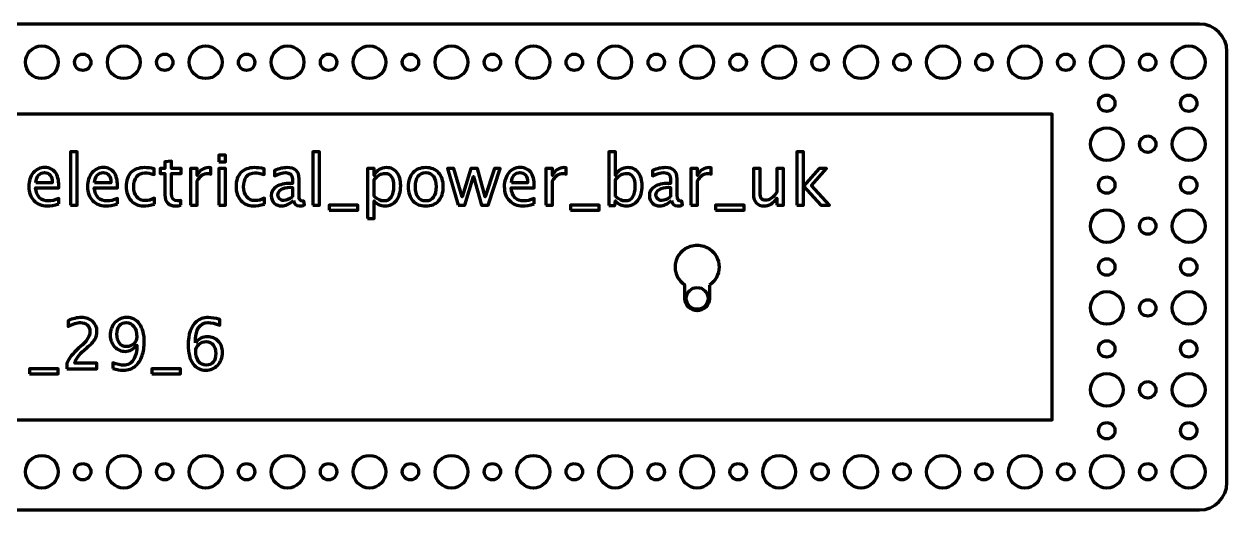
# Model space of a CAD drawing. Header units: centimetres. Extents: x -21.7 to 21.7, y -4.5 to 4.5.
# Drawn here: x -0.33 to 21.7, y -4.45 to 4.45 of the extents above; entities that cross this region are included whole.
import ezdxf

# ---------------------------------------------------------------- set-up
doc = ezdxf.new("R2010")
doc.units = ezdxf.units.CM
doc.header["$MEASUREMENT"] = 0
doc.layers.add('Layer 1', color=7, linetype='Continuous')

msp = doc.modelspace()

# ---------------------------------------------------------------- linework, layer by layer
at = {"layer": 'Layer 1', "color": 5, "lineweight": 106}
msp.add_lwpolyline([(-18.5, -2.8), (18.5, -2.8), (18.5, 2.8), (-18.5, 2.8), (-18.5, -2.8)], close=True, dxfattribs=at)
at = {"layer": 'Layer 1', "lineweight": 106}
for centre, major_axis in [((0.00001, 3.74999), (0, 0.30001)), ((1.50001, 3.74999), (0, 0.30001)), ((3.00001, 3.74999), (0, 0.30001)), ((4.50001, 3.74999), (0, 0.30001)), ((6.00001, 3.74999), (0, 0.30001)), ((7.50001, 3.74999), (0, 0.30001)), ((9.00001, 3.74999), (0, 0.30001)), ((10.50001, 3.74999), (0, 0.30001)), ((12.00001, 3.74999), (0, 0.30001)), ((13.50001, 3.74999), (0, 0.30001)), ((15.00001, 3.74999), (0, 0.30001)), ((16.50001, 3.74999), (0, 0.30001)), ((18.00001, 3.74999), (0, 0.30001)), ((19.50001, 3.74999), (0, 0.30001)), ((21.00001, 3.74999), (0, 0.30001)), ((0.75, 3.75), (0, 0.15)), ((2.25, 3.75), (0, 0.15)), ((3.75, 3.75), (0, 0.15)), ((5.25, 3.75), (0, 0.15)), ((6.75, 3.75), (0, 0.15)), ((8.25, 3.75), (0, 0.15)), ((9.75, 3.75), (0, 0.15)), ((11.25, 3.75), (0, 0.15)), ((12.75, 3.75), (0, 0.15)), ((14.25, 3.75), (0, 0.15)), ((15.75, 3.75), (0, 0.15)), ((17.25, 3.75), (0, 0.15)), ((18.75, 3.75), (0, 0.15)), ((20.25, 3.75), (0, 0.15)), ((19.5, 3), (0, 0.15)), ((21, 3), (0, 0.15)), ((19.50001, 2.24999), (0, 0.30001)), ((21.00001, 2.24999), (0, 0.30001)), ((20.25, 2.25), (0, 0.15)), ((19.5, 1.5), (0, 0.15)), ((21, 1.5), (0, 0.15)), ((19.50001, 0.74999), (0, 0.30001)), ((20.25, 0.75), (0, 0.15)), ((21.00001, 0.74999), (0, 0.30001)), ((19.5, 0), (0, 0.15)), ((21, 0), (0, 0.15)), ((12.00001, -0.575), (0, 0.20001)), ((19.50001, -0.75001), (0, 0.30001)), ((20.25, -0.75), (0, 0.15)), ((21.00001, -0.75001), (0, 0.30001)), ((19.5, -1.5), (0, 0.15)), ((21, -1.5), (0, 0.15)), ((19.50001, -2.25001), (0, 0.30001)), ((21.00001, -2.25001), (0, 0.30001)), ((20.25, -2.25), (0, 0.15)), ((19.5, -3), (0, 0.15)), ((21, -3), (0, 0.15)), ((0.00001, -3.75001), (0, 0.30001)), ((1.50001, -3.75001), (0, 0.30001)), ((3.00001, -3.75001), (0, 0.30001)), ((4.50001, -3.75001), (0, 0.30001)), ((6.00001, -3.75001), (0, 0.30001)), ((7.50001, -3.75001), (0, 0.30001)), ((9.00001, -3.75001), (0, 0.30001)), ((10.50001, -3.75001), (0, 0.30001)), ((12.00001, -3.75001), (0, 0.30001)), ((13.50001, -3.75001), (0, 0.30001)), ((15.00001, -3.75001), (0, 0.30001)), ((16.50001, -3.75001), (0, 0.30001)), ((18.00001, -3.75001), (0, 0.30001)), ((19.50001, -3.75001), (0, 0.30001)), ((21.00001, -3.75001), (0, 0.30001)), ((0.75, -3.75), (0, 0.15)), ((2.25, -3.75), (0, 0.15)), ((3.75, -3.75), (0, 0.15)), ((5.25, -3.75), (0, 0.15)), ((6.75, -3.75), (0, 0.15)), ((8.25, -3.75), (0, 0.15)), ((9.75, -3.75), (0, 0.15)), ((11.25, -3.75), (0, 0.15)), ((12.75, -3.75), (0, 0.15)), ((14.25, -3.75), (0, 0.15)), ((15.75, -3.75), (0, 0.15)), ((17.25, -3.75), (0, 0.15)), ((18.75, -3.75), (0, 0.15)), ((20.25, -3.75), (0, 0.15))]:
    msp.add_ellipse(centre, major_axis=major_axis, ratio=1, dxfattribs=at)
msp.add_open_spline([(-21.7, -3.95), (-21.7, -3.95), (-21.7, 3.95), (-21.7, 3.95), (-21.7, 3.95), (-21.7, 4.22614), (-21.47614, 4.45), (-21.2, 4.45), (-21.2, 4.45), (-21.2, 4.45), (21.2, 4.45), (21.2, 4.45), (21.2, 4.45), (21.47614, 4.45), (21.7, 4.22614), (21.7, 3.95), (21.7, 3.95), (21.7, 3.95), (21.7, -3.95), (21.7, -3.95), (21.7, -3.95), (21.7, -4.22614), (21.47614, -4.45), (21.2, -4.45), (21.2, -4.45), (21.2, -4.45), (-21.2, -4.45), (-21.2, -4.45), (-21.2, -4.45), (-21.47614, -4.45), (-21.7, -4.22614), (-21.7, -3.95)], degree=3, knots=[0, 0, 0, 0, 0.11111111, 0.11111111, 0.11111111, 0.11111111, 0.22222222, 0.22222222, 0.22222222, 0.22222222, 0.33333333, 0.33333333, 0.33333333, 0.33333333, 0.44444444, 0.44444444, 0.44444444, 0.44444444, 0.55555556, 0.55555556, 0.55555556, 0.55555556, 0.66666667, 0.66666667, 0.66666667, 0.66666667, 0.77777778, 0.77777778, 0.77777778, 0.77777778, 1, 1, 1, 1], dxfattribs=at)
at = {"layer": 'Layer 1', "color": 5, "lineweight": 106}
for points, knots in [([(0.5223, 1.13296), (0.5223, 1.13296), (0.5223, 2.11213), (0.5223, 2.11213), (0.5223, 2.11213), (0.5223, 2.11213), (0.64422, 2.11213), (0.64422, 2.11213), (0.64422, 2.11213), (0.64422, 2.11213), (0.64422, 1.13296), (0.64422, 1.13296), (0.64422, 1.13296), (0.64422, 1.13296), (0.5223, 1.13296), (0.5223, 1.13296)], [0, 0, 0, 0, 0.2, 0.2, 0.2, 0.2, 0.4, 0.4, 0.4, 0.4, 0.6, 0.6, 0.6, 0.6, 1, 1, 1, 1]), ([(3.242, 1.92925), (3.242, 1.92925), (3.242, 2.05117), (3.242, 2.05117), (3.242, 2.05117), (3.242, 2.05117), (3.36392, 2.05117), (3.36392, 2.05117), (3.36392, 2.05117), (3.36392, 2.05117), (3.36392, 1.92925), (3.36392, 1.92925), (3.36392, 1.92925), (3.36392, 1.92925), (3.242, 1.92925), (3.242, 1.92925)], [0, 0, 0, 0, 0.2, 0.2, 0.2, 0.2, 0.4, 0.4, 0.4, 0.4, 0.6, 0.6, 0.6, 0.6, 1, 1, 1, 1]), ([(4.96073, 1.13296), (4.96073, 1.13296), (4.96073, 2.11213), (4.96073, 2.11213), (4.96073, 2.11213), (4.96073, 2.11213), (5.08265, 2.11213), (5.08265, 2.11213), (5.08265, 2.11213), (5.08265, 2.11213), (5.08265, 1.13296), (5.08265, 1.13296), (5.08265, 1.13296), (5.08265, 1.13296), (4.96073, 1.13296), (4.96073, 1.13296)], [0, 0, 0, 0, 0.2, 0.2, 0.2, 0.2, 0.4, 0.4, 0.4, 0.4, 0.6, 0.6, 0.6, 0.6, 1, 1, 1, 1]), ([(10.38299, 1.12534), (10.38299, 1.12534), (10.38299, 2.11213), (10.38299, 2.11213), (10.38299, 2.11213), (10.38299, 2.11213), (10.50491, 2.11213), (10.50491, 2.11213), (10.50491, 2.11213), (10.50491, 2.11213), (10.50491, 1.67885), (10.50491, 1.67885), (10.50491, 1.67885), (10.55486, 1.77304), (10.63001, 1.82003), (10.73012, 1.82003), (10.73012, 1.82003), (10.81119, 1.82003), (10.8749, 1.79061), (10.92147, 1.73155), (10.92147, 1.73155), (10.96804, 1.6725), (10.99132, 1.59185), (10.99132, 1.48962), (10.99132, 1.48962), (10.99132, 1.37828), (10.96486, 1.28832), (10.91216, 1.22017), (10.91216, 1.22017), (10.85945, 1.1518), (10.79003, 1.11772), (10.70409, 1.11772), (10.70409, 1.11772), (10.62429, 1.11772), (10.55783, 1.1482), (10.50491, 1.20937), (10.50491, 1.20937), (10.50491, 1.20937), (10.49009, 1.12534), (10.49009, 1.12534), (10.49009, 1.12534), (10.49009, 1.12534), (10.38299, 1.12534), (10.38299, 1.12534)], [0, 0, 0, 0, 0.08333333, 0.08333333, 0.08333333, 0.08333333, 0.16666667, 0.16666667, 0.16666667, 0.16666667, 0.25, 0.25, 0.25, 0.25, 0.33333333, 0.33333333, 0.33333333, 0.33333333, 0.41666667, 0.41666667, 0.41666667, 0.41666667, 0.5, 0.5, 0.5, 0.5, 0.58333333, 0.58333333, 0.58333333, 0.58333333, 0.66666667, 0.66666667, 0.66666667, 0.66666667, 0.75, 0.75, 0.75, 0.75, 0.83333333, 0.83333333, 0.83333333, 0.83333333, 1, 1, 1, 1]), ([(13.82638, 1.13296), (13.82638, 1.13296), (13.82638, 2.11213), (13.82638, 2.11213), (13.82638, 2.11213), (13.82638, 2.11213), (13.9483, 2.11213), (13.9483, 2.11213), (13.9483, 2.11213), (13.9483, 2.11213), (13.9483, 1.47946), (13.9483, 1.47946), (13.9483, 1.47946), (13.9483, 1.47946), (14.23405, 1.80606), (14.23405, 1.80606), (14.23405, 1.80606), (14.23405, 1.80606), (14.36571, 1.80606), (14.36571, 1.80606), (14.36571, 1.80606), (14.36571, 1.80606), (14.09266, 1.49195), (14.09266, 1.49195), (14.09266, 1.49195), (14.09266, 1.49195), (14.42286, 1.13296), (14.42286, 1.13296), (14.42286, 1.13296), (14.42286, 1.13296), (14.2658, 1.13296), (14.2658, 1.13296), (14.2658, 1.13296), (14.2658, 1.13296), (13.9483, 1.47819), (13.9483, 1.47819), (13.9483, 1.47819), (13.9483, 1.47819), (13.9483, 1.13296), (13.9483, 1.13296), (13.9483, 1.13296), (13.9483, 1.13296), (13.82638, 1.13296), (13.82638, 1.13296)], [0, 0, 0, 0, 0.08333333, 0.08333333, 0.08333333, 0.08333333, 0.16666667, 0.16666667, 0.16666667, 0.16666667, 0.25, 0.25, 0.25, 0.25, 0.33333333, 0.33333333, 0.33333333, 0.33333333, 0.41666667, 0.41666667, 0.41666667, 0.41666667, 0.5, 0.5, 0.5, 0.5, 0.58333333, 0.58333333, 0.58333333, 0.58333333, 0.66666667, 0.66666667, 0.66666667, 0.66666667, 0.75, 0.75, 0.75, 0.75, 0.83333333, 0.83333333, 0.83333333, 0.83333333, 1, 1, 1, 1]), ([(0.30873, 1.15455), (0.22682, 1.13), (0.15675, 1.11772), (0.09833, 1.11772), (0.09833, 1.11772), (-0.00136, 1.11772), (-0.08243, 1.15074), (-0.14487, 1.21657), (-0.14487, 1.21657), (-0.20731, 1.2824), (-0.23864, 1.3677), (-0.23864, 1.47269), (-0.23864, 1.47269), (-0.23864, 1.5745), (-0.21112, 1.65811), (-0.15588, 1.72351), (-0.15588, 1.72351), (-0.10063, 1.7887), (-0.02994, 1.8213), (0.05621, 1.8213), (0.05621, 1.8213), (0.1377, 1.8213), (0.20078, 1.7923), (0.24523, 1.73431), (0.24523, 1.73431), (0.28968, 1.67631), (0.31191, 1.59418), (0.31191, 1.48771), (0.31191, 1.48771), (0.31191, 1.48771), (0.31127, 1.45046), (0.31127, 1.45046), (0.31127, 1.45046), (0.31127, 1.45046), (-0.11418, 1.45046), (-0.11418, 1.45046), (-0.11418, 1.45046), (-0.0964, 1.28959), (-0.01787, 1.20916), (0.12119, 1.20916), (0.12119, 1.20916), (0.17221, 1.20916), (0.23465, 1.22355), (0.30873, 1.25234), (0.30873, 1.25234), (0.30873, 1.25234), (0.30873, 1.15455), (0.30873, 1.15455)], [0, 0, 0, 0, 0.07692308, 0.07692308, 0.07692308, 0.07692308, 0.15384615, 0.15384615, 0.15384615, 0.15384615, 0.23076923, 0.23076923, 0.23076923, 0.23076923, 0.30769231, 0.30769231, 0.30769231, 0.30769231, 0.38461538, 0.38461538, 0.38461538, 0.38461538, 0.46153846, 0.46153846, 0.46153846, 0.46153846, 0.53846154, 0.53846154, 0.53846154, 0.53846154, 0.61538462, 0.61538462, 0.61538462, 0.61538462, 0.69230769, 0.69230769, 0.69230769, 0.69230769, 0.76923077, 0.76923077, 0.76923077, 0.76923077, 0.84615385, 0.84615385, 0.84615385, 0.84615385, 1, 1, 1, 1]), ([(1.38336, 1.15455), (1.30145, 1.13), (1.23138, 1.11772), (1.17296, 1.11772), (1.17296, 1.11772), (1.07327, 1.11772), (0.9922, 1.15074), (0.92976, 1.21657), (0.92976, 1.21657), (0.86732, 1.2824), (0.83599, 1.3677), (0.83599, 1.47269), (0.83599, 1.47269), (0.83599, 1.5745), (0.86351, 1.65811), (0.91875, 1.72351), (0.91875, 1.72351), (0.974, 1.7887), (1.04469, 1.8213), (1.13084, 1.8213), (1.13084, 1.8213), (1.21233, 1.8213), (1.27541, 1.7923), (1.31986, 1.73431), (1.31986, 1.73431), (1.36431, 1.67631), (1.38654, 1.59418), (1.38654, 1.48771), (1.38654, 1.48771), (1.38654, 1.48771), (1.3859, 1.45046), (1.3859, 1.45046), (1.3859, 1.45046), (1.3859, 1.45046), (0.96045, 1.45046), (0.96045, 1.45046), (0.96045, 1.45046), (0.97823, 1.28959), (1.05676, 1.20916), (1.19582, 1.20916), (1.19582, 1.20916), (1.24684, 1.20916), (1.30928, 1.22355), (1.38336, 1.25234), (1.38336, 1.25234), (1.38336, 1.25234), (1.38336, 1.15455), (1.38336, 1.15455)], [0, 0, 0, 0, 0.07692308, 0.07692308, 0.07692308, 0.07692308, 0.15384615, 0.15384615, 0.15384615, 0.15384615, 0.23076923, 0.23076923, 0.23076923, 0.23076923, 0.30769231, 0.30769231, 0.30769231, 0.30769231, 0.38461538, 0.38461538, 0.38461538, 0.38461538, 0.46153846, 0.46153846, 0.46153846, 0.46153846, 0.53846154, 0.53846154, 0.53846154, 0.53846154, 0.61538462, 0.61538462, 0.61538462, 0.61538462, 0.69230769, 0.69230769, 0.69230769, 0.69230769, 0.76923077, 0.76923077, 0.76923077, 0.76923077, 0.84615385, 0.84615385, 0.84615385, 0.84615385, 1, 1, 1, 1]), ([(2.06429, 1.15328), (1.98534, 1.12957), (1.91718, 1.11772), (1.85982, 1.11772), (1.85982, 1.11772), (1.7688, 1.11772), (1.69345, 1.15138), (1.63355, 1.21847), (1.63355, 1.21847), (1.57365, 1.28578), (1.54359, 1.37066), (1.54359, 1.4729), (1.54359, 1.4729), (1.54359, 1.58212), (1.57322, 1.66742), (1.63249, 1.72838), (1.63249, 1.72838), (1.69176, 1.78955), (1.77452, 1.82003), (1.88078, 1.82003), (1.88078, 1.82003), (1.93306, 1.82003), (1.9919, 1.81283), (2.05667, 1.79844), (2.05667, 1.79844), (2.05667, 1.79844), (2.05667, 1.69557), (2.05667, 1.69557), (2.05667, 1.69557), (1.98788, 1.71589), (1.93179, 1.72605), (1.88861, 1.72605), (1.88861, 1.72605), (1.82595, 1.72605), (1.77579, 1.70256), (1.73832, 1.65578), (1.73832, 1.65578), (1.70086, 1.609), (1.68202, 1.54656), (1.68202, 1.46866), (1.68202, 1.46866), (1.68202, 1.3931), (1.70149, 1.33214), (1.74023, 1.28536), (1.74023, 1.28536), (1.77896, 1.23879), (1.82955, 1.21551), (1.89242, 1.21551), (1.89242, 1.21551), (1.94809, 1.21551), (2.00524, 1.2299), (2.06429, 1.25869), (2.06429, 1.25869), (2.06429, 1.25869), (2.06429, 1.15328), (2.06429, 1.15328)], [0, 0, 0, 0, 0.06666667, 0.06666667, 0.06666667, 0.06666667, 0.13333333, 0.13333333, 0.13333333, 0.13333333, 0.2, 0.2, 0.2, 0.2, 0.26666667, 0.26666667, 0.26666667, 0.26666667, 0.33333333, 0.33333333, 0.33333333, 0.33333333, 0.4, 0.4, 0.4, 0.4, 0.46666667, 0.46666667, 0.46666667, 0.46666667, 0.53333333, 0.53333333, 0.53333333, 0.53333333, 0.6, 0.6, 0.6, 0.6, 0.66666667, 0.66666667, 0.66666667, 0.66666667, 0.73333333, 0.73333333, 0.73333333, 0.73333333, 0.8, 0.8, 0.8, 0.8, 0.86666667, 0.86666667, 0.86666667, 0.86666667, 1, 1, 1, 1]), ([(2.54837, 1.13317), (2.51069, 1.1228), (2.47789, 1.11772), (2.45016, 1.11772), (2.45016, 1.11772), (2.38793, 1.11772), (2.33946, 1.1355), (2.30474, 1.17106), (2.30474, 1.17106), (2.26982, 1.20662), (2.25246, 1.25594), (2.25246, 1.31923), (2.25246, 1.31923), (2.25246, 1.31923), (2.25246, 1.71462), (2.25246, 1.71462), (2.25246, 1.71462), (2.25246, 1.71462), (2.16822, 1.71462), (2.16822, 1.71462), (2.16822, 1.71462), (2.16822, 1.71462), (2.16822, 1.80606), (2.16822, 1.80606), (2.16822, 1.80606), (2.16822, 1.80606), (2.25246, 1.80606), (2.25246, 1.80606), (2.25246, 1.80606), (2.25246, 1.80606), (2.25246, 1.92777), (2.25246, 1.92777), (2.25246, 1.92777), (2.25246, 1.92777), (2.37438, 1.93941), (2.37438, 1.93941), (2.37438, 1.93941), (2.37438, 1.93941), (2.37438, 1.80606), (2.37438, 1.80606), (2.37438, 1.80606), (2.37438, 1.80606), (2.55091, 1.80606), (2.55091, 1.80606), (2.55091, 1.80606), (2.55091, 1.80606), (2.55091, 1.71462), (2.55091, 1.71462), (2.55091, 1.71462), (2.55091, 1.71462), (2.37438, 1.71462), (2.37438, 1.71462), (2.37438, 1.71462), (2.37438, 1.71462), (2.37438, 1.34124), (2.37438, 1.34124), (2.37438, 1.34124), (2.37438, 1.25319), (2.41269, 1.20916), (2.4891, 1.20916), (2.4891, 1.20916), (2.5054, 1.20916), (2.52509, 1.21191), (2.54837, 1.2172), (2.54837, 1.2172), (2.54837, 1.2172), (2.54837, 1.13317), (2.54837, 1.13317)], [0, 0, 0, 0, 0.05555556, 0.05555556, 0.05555556, 0.05555556, 0.11111111, 0.11111111, 0.11111111, 0.11111111, 0.16666667, 0.16666667, 0.16666667, 0.16666667, 0.22222222, 0.22222222, 0.22222222, 0.22222222, 0.27777778, 0.27777778, 0.27777778, 0.27777778, 0.33333333, 0.33333333, 0.33333333, 0.33333333, 0.38888889, 0.38888889, 0.38888889, 0.38888889, 0.44444444, 0.44444444, 0.44444444, 0.44444444, 0.5, 0.5, 0.5, 0.5, 0.55555556, 0.55555556, 0.55555556, 0.55555556, 0.61111111, 0.61111111, 0.61111111, 0.61111111, 0.66666667, 0.66666667, 0.66666667, 0.66666667, 0.72222222, 0.72222222, 0.72222222, 0.72222222, 0.77777778, 0.77777778, 0.77777778, 0.77777778, 0.83333333, 0.83333333, 0.83333333, 0.83333333, 0.88888889, 0.88888889, 0.88888889, 0.88888889, 1, 1, 1, 1]), ([(2.72236, 1.13296), (2.72236, 1.13296), (2.72236, 1.80606), (2.72236, 1.80606), (2.72236, 1.80606), (2.72236, 1.80606), (2.84428, 1.80606), (2.84428, 1.80606), (2.84428, 1.80606), (2.84428, 1.80606), (2.84428, 1.67885), (2.84428, 1.67885), (2.84428, 1.67885), (2.89275, 1.77304), (2.96303, 1.82003), (3.05531, 1.82003), (3.05531, 1.82003), (3.0678, 1.82003), (3.08092, 1.81897), (3.09447, 1.81686), (3.09447, 1.81686), (3.09447, 1.81686), (3.09447, 1.70277), (3.09447, 1.70277), (3.09447, 1.70277), (3.0733, 1.70975), (3.05468, 1.71335), (3.03859, 1.71335), (3.03859, 1.71335), (2.96112, 1.71335), (2.89635, 1.66763), (2.84428, 1.57598), (2.84428, 1.57598), (2.84428, 1.57598), (2.84428, 1.13296), (2.84428, 1.13296), (2.84428, 1.13296), (2.84428, 1.13296), (2.72236, 1.13296), (2.72236, 1.13296)], [0, 0, 0, 0, 0.09090909, 0.09090909, 0.09090909, 0.09090909, 0.18181818, 0.18181818, 0.18181818, 0.18181818, 0.27272727, 0.27272727, 0.27272727, 0.27272727, 0.36363636, 0.36363636, 0.36363636, 0.36363636, 0.45454545, 0.45454545, 0.45454545, 0.45454545, 0.54545455, 0.54545455, 0.54545455, 0.54545455, 0.63636364, 0.63636364, 0.63636364, 0.63636364, 0.72727273, 0.72727273, 0.72727273, 0.72727273, 0.81818182, 0.81818182, 0.81818182, 0.81818182, 1, 1, 1, 1]), ([(3.242, 1.13296), (3.242, 1.13296), (3.242, 1.80606), (3.242, 1.80606), (3.242, 1.80606), (3.242, 1.80606), (3.36392, 1.80606), (3.36392, 1.80606), (3.36392, 1.80606), (3.36392, 1.80606), (3.36392, 1.13296), (3.36392, 1.13296), (3.36392, 1.13296), (3.36392, 1.13296), (3.242, 1.13296), (3.242, 1.13296)], [0, 0, 0, 0, 0.2, 0.2, 0.2, 0.2, 0.4, 0.4, 0.4, 0.4, 0.6, 0.6, 0.6, 0.6, 1, 1, 1, 1]), ([(4.07639, 1.15328), (3.99744, 1.12957), (3.92928, 1.11772), (3.87192, 1.11772), (3.87192, 1.11772), (3.7809, 1.11772), (3.70555, 1.15138), (3.64565, 1.21847), (3.64565, 1.21847), (3.58575, 1.28578), (3.55569, 1.37066), (3.55569, 1.4729), (3.55569, 1.4729), (3.55569, 1.58212), (3.58532, 1.66742), (3.64459, 1.72838), (3.64459, 1.72838), (3.70386, 1.78955), (3.78662, 1.82003), (3.89288, 1.82003), (3.89288, 1.82003), (3.94516, 1.82003), (4.004, 1.81283), (4.06877, 1.79844), (4.06877, 1.79844), (4.06877, 1.79844), (4.06877, 1.69557), (4.06877, 1.69557), (4.06877, 1.69557), (3.99998, 1.71589), (3.94389, 1.72605), (3.90071, 1.72605), (3.90071, 1.72605), (3.83805, 1.72605), (3.78789, 1.70256), (3.75042, 1.65578), (3.75042, 1.65578), (3.71296, 1.609), (3.69412, 1.54656), (3.69412, 1.46866), (3.69412, 1.46866), (3.69412, 1.3931), (3.71359, 1.33214), (3.75233, 1.28536), (3.75233, 1.28536), (3.79106, 1.23879), (3.84165, 1.21551), (3.90452, 1.21551), (3.90452, 1.21551), (3.96019, 1.21551), (4.01734, 1.2299), (4.07639, 1.25869), (4.07639, 1.25869), (4.07639, 1.25869), (4.07639, 1.15328), (4.07639, 1.15328)], [0, 0, 0, 0, 0.06666667, 0.06666667, 0.06666667, 0.06666667, 0.13333333, 0.13333333, 0.13333333, 0.13333333, 0.2, 0.2, 0.2, 0.2, 0.26666667, 0.26666667, 0.26666667, 0.26666667, 0.33333333, 0.33333333, 0.33333333, 0.33333333, 0.4, 0.4, 0.4, 0.4, 0.46666667, 0.46666667, 0.46666667, 0.46666667, 0.53333333, 0.53333333, 0.53333333, 0.53333333, 0.6, 0.6, 0.6, 0.6, 0.66666667, 0.66666667, 0.66666667, 0.66666667, 0.73333333, 0.73333333, 0.73333333, 0.73333333, 0.8, 0.8, 0.8, 0.8, 0.86666667, 0.86666667, 0.86666667, 0.86666667, 1, 1, 1, 1]), ([(4.6064, 1.21869), (4.53317, 1.15138), (4.46268, 1.11772), (4.39495, 1.11772), (4.39495, 1.11772), (4.33928, 1.11772), (4.29292, 1.13508), (4.25631, 1.17), (4.25631, 1.17), (4.21948, 1.20493), (4.20106, 1.24895), (4.20106, 1.30208), (4.20106, 1.30208), (4.20106, 1.37553), (4.23196, 1.43205), (4.29377, 1.47142), (4.29377, 1.47142), (4.35558, 1.51079), (4.44427, 1.53047), (4.55984, 1.53047), (4.55984, 1.53047), (4.55984, 1.53047), (4.58841, 1.53047), (4.58841, 1.53047), (4.58841, 1.53047), (4.58841, 1.53047), (4.58841, 1.61154), (4.58841, 1.61154), (4.58841, 1.61154), (4.58841, 1.68964), (4.54777, 1.72859), (4.46628, 1.72859), (4.46628, 1.72859), (4.4032, 1.72859), (4.3342, 1.70869), (4.25948, 1.6689), (4.25948, 1.6689), (4.25948, 1.6689), (4.25948, 1.76923), (4.25948, 1.76923), (4.25948, 1.76923), (4.34161, 1.8031), (4.41908, 1.82003), (4.49168, 1.82003), (4.49168, 1.82003), (4.5664, 1.82003), (4.62164, 1.8031), (4.65699, 1.76902), (4.65699, 1.76902), (4.69255, 1.73494), (4.71033, 1.68245), (4.71033, 1.61154), (4.71033, 1.61154), (4.71033, 1.61154), (4.71033, 1.30737), (4.71033, 1.30737), (4.71033, 1.30737), (4.71033, 1.23774), (4.73171, 1.20281), (4.77468, 1.20281), (4.77468, 1.20281), (4.77997, 1.20281), (4.7878, 1.20366), (4.79817, 1.20535), (4.79817, 1.20535), (4.79817, 1.20535), (4.80685, 1.13762), (4.80685, 1.13762), (4.80685, 1.13762), (4.77912, 1.12428), (4.74864, 1.11772), (4.7152, 1.11772), (4.7152, 1.11772), (4.65826, 1.11772), (4.62207, 1.15138), (4.6064, 1.21869)], [0, 0, 0, 0, 0.05, 0.05, 0.05, 0.05, 0.1, 0.1, 0.1, 0.1, 0.15, 0.15, 0.15, 0.15, 0.2, 0.2, 0.2, 0.2, 0.25, 0.25, 0.25, 0.25, 0.3, 0.3, 0.3, 0.3, 0.35, 0.35, 0.35, 0.35, 0.4, 0.4, 0.4, 0.4, 0.45, 0.45, 0.45, 0.45, 0.5, 0.5, 0.5, 0.5, 0.55, 0.55, 0.55, 0.55, 0.6, 0.6, 0.6, 0.6, 0.65, 0.65, 0.65, 0.65, 0.7, 0.7, 0.7, 0.7, 0.75, 0.75, 0.75, 0.75, 0.8, 0.8, 0.8, 0.8, 0.85, 0.85, 0.85, 0.85, 0.9, 0.9, 0.9, 0.9, 1, 1, 1, 1]), ([(5.96276, 0.88785), (5.96276, 0.88785), (5.96276, 1.80606), (5.96276, 1.80606), (5.96276, 1.80606), (5.96276, 1.80606), (6.08468, 1.80606), (6.08468, 1.80606), (6.08468, 1.80606), (6.08468, 1.80606), (6.08468, 1.67885), (6.08468, 1.67885), (6.08468, 1.67885), (6.13463, 1.77304), (6.20978, 1.82003), (6.30989, 1.82003), (6.30989, 1.82003), (6.39096, 1.82003), (6.45467, 1.79061), (6.50124, 1.73155), (6.50124, 1.73155), (6.54781, 1.6725), (6.57109, 1.59185), (6.57109, 1.48962), (6.57109, 1.48962), (6.57109, 1.37828), (6.54463, 1.28832), (6.49193, 1.22017), (6.49193, 1.22017), (6.43922, 1.1518), (6.3698, 1.11772), (6.28386, 1.11772), (6.28386, 1.11772), (6.20406, 1.11772), (6.1376, 1.1482), (6.08468, 1.20937), (6.08468, 1.20937), (6.08468, 1.20937), (6.08468, 0.88785), (6.08468, 0.88785), (6.08468, 0.88785), (6.08468, 0.88785), (5.96276, 0.88785), (5.96276, 0.88785)], [0, 0, 0, 0, 0.08333333, 0.08333333, 0.08333333, 0.08333333, 0.16666667, 0.16666667, 0.16666667, 0.16666667, 0.25, 0.25, 0.25, 0.25, 0.33333333, 0.33333333, 0.33333333, 0.33333333, 0.41666667, 0.41666667, 0.41666667, 0.41666667, 0.5, 0.5, 0.5, 0.5, 0.58333333, 0.58333333, 0.58333333, 0.58333333, 0.66666667, 0.66666667, 0.66666667, 0.66666667, 0.75, 0.75, 0.75, 0.75, 0.83333333, 0.83333333, 0.83333333, 0.83333333, 1, 1, 1, 1]), ([(7.02998, 1.11772), (6.93113, 1.11772), (6.85282, 1.14926), (6.79524, 1.21234), (6.79524, 1.21234), (6.73746, 1.27541), (6.70867, 1.36114), (6.70867, 1.4693), (6.70867, 1.4693), (6.70867, 1.57725), (6.73746, 1.66276), (6.79524, 1.72563), (6.79524, 1.72563), (6.85282, 1.78849), (6.93113, 1.82003), (7.02998, 1.82003), (7.02998, 1.82003), (7.12883, 1.82003), (7.20715, 1.78849), (7.26472, 1.72563), (7.26472, 1.72563), (7.3225, 1.66276), (7.35129, 1.57725), (7.35129, 1.4693), (7.35129, 1.4693), (7.35129, 1.36114), (7.3225, 1.27541), (7.26472, 1.21234), (7.26472, 1.21234), (7.20715, 1.14926), (7.12883, 1.11772), (7.02998, 1.11772)], [0, 0, 0, 0, 0.11111111, 0.11111111, 0.11111111, 0.11111111, 0.22222222, 0.22222222, 0.22222222, 0.22222222, 0.33333333, 0.33333333, 0.33333333, 0.33333333, 0.44444444, 0.44444444, 0.44444444, 0.44444444, 0.55555556, 0.55555556, 0.55555556, 0.55555556, 0.66666667, 0.66666667, 0.66666667, 0.66666667, 0.77777778, 0.77777778, 0.77777778, 0.77777778, 1, 1, 1, 1]), ([(7.62095, 1.13296), (7.62095, 1.13296), (7.42791, 1.80606), (7.42791, 1.80606), (7.42791, 1.80606), (7.42791, 1.80606), (7.54687, 1.80606), (7.54687, 1.80606), (7.54687, 1.80606), (7.54687, 1.80606), (7.69482, 1.28346), (7.69482, 1.28346), (7.69482, 1.28346), (7.69482, 1.28346), (7.85442, 1.80606), (7.85442, 1.80606), (7.85442, 1.80606), (7.85442, 1.80606), (7.97634, 1.80606), (7.97634, 1.80606), (7.97634, 1.80606), (7.97634, 1.80606), (8.11667, 1.2843), (8.11667, 1.2843), (8.11667, 1.2843), (8.11667, 1.2843), (8.28643, 1.80606), (8.28643, 1.80606), (8.28643, 1.80606), (8.28643, 1.80606), (8.39057, 1.80606), (8.39057, 1.80606), (8.39057, 1.80606), (8.39057, 1.80606), (8.17086, 1.13296), (8.17086, 1.13296), (8.17086, 1.13296), (8.17086, 1.13296), (8.04894, 1.13296), (8.04894, 1.13296), (8.04894, 1.13296), (8.04894, 1.13296), (7.90458, 1.65789), (7.90458, 1.65789), (7.90458, 1.65789), (7.90458, 1.65789), (7.74287, 1.13296), (7.74287, 1.13296), (7.74287, 1.13296), (7.74287, 1.13296), (7.62095, 1.13296), (7.62095, 1.13296)], [0, 0, 0, 0, 0.07142857, 0.07142857, 0.07142857, 0.07142857, 0.14285714, 0.14285714, 0.14285714, 0.14285714, 0.21428571, 0.21428571, 0.21428571, 0.21428571, 0.28571429, 0.28571429, 0.28571429, 0.28571429, 0.35714286, 0.35714286, 0.35714286, 0.35714286, 0.42857143, 0.42857143, 0.42857143, 0.42857143, 0.5, 0.5, 0.5, 0.5, 0.57142857, 0.57142857, 0.57142857, 0.57142857, 0.64285714, 0.64285714, 0.64285714, 0.64285714, 0.71428571, 0.71428571, 0.71428571, 0.71428571, 0.78571429, 0.78571429, 0.78571429, 0.78571429, 0.85714286, 0.85714286, 0.85714286, 0.85714286, 1, 1, 1, 1]), ([(9.01478, 1.15455), (8.93287, 1.13), (8.8628, 1.11772), (8.80438, 1.11772), (8.80438, 1.11772), (8.70469, 1.11772), (8.62362, 1.15074), (8.56118, 1.21657), (8.56118, 1.21657), (8.49874, 1.2824), (8.46741, 1.3677), (8.46741, 1.47269), (8.46741, 1.47269), (8.46741, 1.5745), (8.49493, 1.65811), (8.55017, 1.72351), (8.55017, 1.72351), (8.60542, 1.7887), (8.67611, 1.8213), (8.76226, 1.8213), (8.76226, 1.8213), (8.84375, 1.8213), (8.90683, 1.7923), (8.95128, 1.73431), (8.95128, 1.73431), (8.99573, 1.67631), (9.01796, 1.59418), (9.01796, 1.48771), (9.01796, 1.48771), (9.01796, 1.48771), (9.01732, 1.45046), (9.01732, 1.45046), (9.01732, 1.45046), (9.01732, 1.45046), (8.59187, 1.45046), (8.59187, 1.45046), (8.59187, 1.45046), (8.60965, 1.28959), (8.68818, 1.20916), (8.82724, 1.20916), (8.82724, 1.20916), (8.87826, 1.20916), (8.9407, 1.22355), (9.01478, 1.25234), (9.01478, 1.25234), (9.01478, 1.25234), (9.01478, 1.15455), (9.01478, 1.15455)], [0, 0, 0, 0, 0.07692308, 0.07692308, 0.07692308, 0.07692308, 0.15384615, 0.15384615, 0.15384615, 0.15384615, 0.23076923, 0.23076923, 0.23076923, 0.23076923, 0.30769231, 0.30769231, 0.30769231, 0.30769231, 0.38461538, 0.38461538, 0.38461538, 0.38461538, 0.46153846, 0.46153846, 0.46153846, 0.46153846, 0.53846154, 0.53846154, 0.53846154, 0.53846154, 0.61538462, 0.61538462, 0.61538462, 0.61538462, 0.69230769, 0.69230769, 0.69230769, 0.69230769, 0.76923077, 0.76923077, 0.76923077, 0.76923077, 0.84615385, 0.84615385, 0.84615385, 0.84615385, 1, 1, 1, 1]), ([(9.22835, 1.13296), (9.22835, 1.13296), (9.22835, 1.80606), (9.22835, 1.80606), (9.22835, 1.80606), (9.22835, 1.80606), (9.35027, 1.80606), (9.35027, 1.80606), (9.35027, 1.80606), (9.35027, 1.80606), (9.35027, 1.67885), (9.35027, 1.67885), (9.35027, 1.67885), (9.39874, 1.77304), (9.46902, 1.82003), (9.5613, 1.82003), (9.5613, 1.82003), (9.57379, 1.82003), (9.58691, 1.81897), (9.60046, 1.81686), (9.60046, 1.81686), (9.60046, 1.81686), (9.60046, 1.70277), (9.60046, 1.70277), (9.60046, 1.70277), (9.57929, 1.70975), (9.56067, 1.71335), (9.54458, 1.71335), (9.54458, 1.71335), (9.46711, 1.71335), (9.40234, 1.66763), (9.35027, 1.57598), (9.35027, 1.57598), (9.35027, 1.57598), (9.35027, 1.13296), (9.35027, 1.13296), (9.35027, 1.13296), (9.35027, 1.13296), (9.22835, 1.13296), (9.22835, 1.13296)], [0, 0, 0, 0, 0.09090909, 0.09090909, 0.09090909, 0.09090909, 0.18181818, 0.18181818, 0.18181818, 0.18181818, 0.27272727, 0.27272727, 0.27272727, 0.27272727, 0.36363636, 0.36363636, 0.36363636, 0.36363636, 0.45454545, 0.45454545, 0.45454545, 0.45454545, 0.54545455, 0.54545455, 0.54545455, 0.54545455, 0.63636364, 0.63636364, 0.63636364, 0.63636364, 0.72727273, 0.72727273, 0.72727273, 0.72727273, 0.81818182, 0.81818182, 0.81818182, 0.81818182, 1, 1, 1, 1]), ([(11.52916, 1.21869), (11.45593, 1.15138), (11.38544, 1.11772), (11.31771, 1.11772), (11.31771, 1.11772), (11.26204, 1.11772), (11.21568, 1.13508), (11.17907, 1.17), (11.17907, 1.17), (11.14224, 1.20493), (11.12382, 1.24895), (11.12382, 1.30208), (11.12382, 1.30208), (11.12382, 1.37553), (11.15472, 1.43205), (11.21653, 1.47142), (11.21653, 1.47142), (11.27834, 1.51079), (11.36703, 1.53047), (11.4826, 1.53047), (11.4826, 1.53047), (11.4826, 1.53047), (11.51117, 1.53047), (11.51117, 1.53047), (11.51117, 1.53047), (11.51117, 1.53047), (11.51117, 1.61154), (11.51117, 1.61154), (11.51117, 1.61154), (11.51117, 1.68964), (11.47053, 1.72859), (11.38904, 1.72859), (11.38904, 1.72859), (11.32596, 1.72859), (11.25696, 1.70869), (11.18224, 1.6689), (11.18224, 1.6689), (11.18224, 1.6689), (11.18224, 1.76923), (11.18224, 1.76923), (11.18224, 1.76923), (11.26437, 1.8031), (11.34184, 1.82003), (11.41444, 1.82003), (11.41444, 1.82003), (11.48916, 1.82003), (11.5444, 1.8031), (11.57975, 1.76902), (11.57975, 1.76902), (11.61531, 1.73494), (11.63309, 1.68245), (11.63309, 1.61154), (11.63309, 1.61154), (11.63309, 1.61154), (11.63309, 1.30737), (11.63309, 1.30737), (11.63309, 1.30737), (11.63309, 1.23774), (11.65447, 1.20281), (11.69744, 1.20281), (11.69744, 1.20281), (11.70273, 1.20281), (11.71056, 1.20366), (11.72093, 1.20535), (11.72093, 1.20535), (11.72093, 1.20535), (11.72961, 1.13762), (11.72961, 1.13762), (11.72961, 1.13762), (11.70188, 1.12428), (11.6714, 1.11772), (11.63796, 1.11772), (11.63796, 1.11772), (11.58102, 1.11772), (11.54483, 1.15138), (11.52916, 1.21869)], [0, 0, 0, 0, 0.05, 0.05, 0.05, 0.05, 0.1, 0.1, 0.1, 0.1, 0.15, 0.15, 0.15, 0.15, 0.2, 0.2, 0.2, 0.2, 0.25, 0.25, 0.25, 0.25, 0.3, 0.3, 0.3, 0.3, 0.35, 0.35, 0.35, 0.35, 0.4, 0.4, 0.4, 0.4, 0.45, 0.45, 0.45, 0.45, 0.5, 0.5, 0.5, 0.5, 0.55, 0.55, 0.55, 0.55, 0.6, 0.6, 0.6, 0.6, 0.65, 0.65, 0.65, 0.65, 0.7, 0.7, 0.7, 0.7, 0.75, 0.75, 0.75, 0.75, 0.8, 0.8, 0.8, 0.8, 0.85, 0.85, 0.85, 0.85, 0.9, 0.9, 0.9, 0.9, 1, 1, 1, 1]), ([(11.88349, 1.13296), (11.88349, 1.13296), (11.88349, 1.80606), (11.88349, 1.80606), (11.88349, 1.80606), (11.88349, 1.80606), (12.00541, 1.80606), (12.00541, 1.80606), (12.00541, 1.80606), (12.00541, 1.80606), (12.00541, 1.67885), (12.00541, 1.67885), (12.00541, 1.67885), (12.05388, 1.77304), (12.12416, 1.82003), (12.21644, 1.82003), (12.21644, 1.82003), (12.22893, 1.82003), (12.24205, 1.81897), (12.2556, 1.81686), (12.2556, 1.81686), (12.2556, 1.81686), (12.2556, 1.70277), (12.2556, 1.70277), (12.2556, 1.70277), (12.23443, 1.70975), (12.21581, 1.71335), (12.19972, 1.71335), (12.19972, 1.71335), (12.12225, 1.71335), (12.05748, 1.66763), (12.00541, 1.57598), (12.00541, 1.57598), (12.00541, 1.57598), (12.00541, 1.13296), (12.00541, 1.13296), (12.00541, 1.13296), (12.00541, 1.13296), (11.88349, 1.13296), (11.88349, 1.13296)], [0, 0, 0, 0, 0.09090909, 0.09090909, 0.09090909, 0.09090909, 0.18181818, 0.18181818, 0.18181818, 0.18181818, 0.27272727, 0.27272727, 0.27272727, 0.27272727, 0.36363636, 0.36363636, 0.36363636, 0.36363636, 0.45454545, 0.45454545, 0.45454545, 0.45454545, 0.54545455, 0.54545455, 0.54545455, 0.54545455, 0.63636364, 0.63636364, 0.63636364, 0.63636364, 0.72727273, 0.72727273, 0.72727273, 0.72727273, 0.81818182, 0.81818182, 0.81818182, 0.81818182, 1, 1, 1, 1]), ([(13.45977, 1.13296), (13.45977, 1.13296), (13.45977, 1.25954), (13.45977, 1.25954), (13.45977, 1.25954), (13.39479, 1.16492), (13.31584, 1.11772), (13.22313, 1.11772), (13.22313, 1.11772), (13.16428, 1.11772), (13.11751, 1.13614), (13.08279, 1.17318), (13.08279, 1.17318), (13.04787, 1.21022), (13.03051, 1.25996), (13.03051, 1.32283), (13.03051, 1.32283), (13.03051, 1.32283), (13.03051, 1.80606), (13.03051, 1.80606), (13.03051, 1.80606), (13.03051, 1.80606), (13.15243, 1.80606), (13.15243, 1.80606), (13.15243, 1.80606), (13.15243, 1.80606), (13.15243, 1.36262), (13.15243, 1.36262), (13.15243, 1.36262), (13.15243, 1.31203), (13.15984, 1.27626), (13.17444, 1.25509), (13.17444, 1.25509), (13.18926, 1.23371), (13.21381, 1.22313), (13.24832, 1.22313), (13.24832, 1.22313), (13.32282, 1.22313), (13.39352, 1.27203), (13.45977, 1.37003), (13.45977, 1.37003), (13.45977, 1.37003), (13.45977, 1.80606), (13.45977, 1.80606), (13.45977, 1.80606), (13.45977, 1.80606), (13.58169, 1.80606), (13.58169, 1.80606), (13.58169, 1.80606), (13.58169, 1.80606), (13.58169, 1.13296), (13.58169, 1.13296), (13.58169, 1.13296), (13.58169, 1.13296), (13.45977, 1.13296), (13.45977, 1.13296)], [0, 0, 0, 0, 0.06666667, 0.06666667, 0.06666667, 0.06666667, 0.13333333, 0.13333333, 0.13333333, 0.13333333, 0.2, 0.2, 0.2, 0.2, 0.26666667, 0.26666667, 0.26666667, 0.26666667, 0.33333333, 0.33333333, 0.33333333, 0.33333333, 0.4, 0.4, 0.4, 0.4, 0.46666667, 0.46666667, 0.46666667, 0.46666667, 0.53333333, 0.53333333, 0.53333333, 0.53333333, 0.6, 0.6, 0.6, 0.6, 0.66666667, 0.66666667, 0.66666667, 0.66666667, 0.73333333, 0.73333333, 0.73333333, 0.73333333, 0.8, 0.8, 0.8, 0.8, 0.86666667, 0.86666667, 0.86666667, 0.86666667, 1, 1, 1, 1]), ([(-0.10783, 1.5419), (-0.10783, 1.5419), (0.18935, 1.5419), (0.18935, 1.5419), (0.18935, 1.5419), (0.18935, 1.66721), (0.14257, 1.72986), (0.04923, 1.72986), (0.04923, 1.72986), (-0.04475, 1.72986), (-0.09703, 1.66721), (-0.10783, 1.5419)], [0, 0, 0, 0, 0.25, 0.25, 0.25, 0.25, 0.5, 0.5, 0.5, 0.5, 1, 1, 1, 1]), ([(0.9668, 1.5419), (0.9668, 1.5419), (1.26398, 1.5419), (1.26398, 1.5419), (1.26398, 1.5419), (1.26398, 1.66721), (1.2172, 1.72986), (1.12386, 1.72986), (1.12386, 1.72986), (1.02988, 1.72986), (0.9776, 1.66721), (0.9668, 1.5419)], [0, 0, 0, 0, 0.25, 0.25, 0.25, 0.25, 0.5, 0.5, 0.5, 0.5, 1, 1, 1, 1]), ([(6.08468, 1.2934), (6.14755, 1.23731), (6.20745, 1.20916), (6.26439, 1.20916), (6.26439, 1.20916), (6.32048, 1.20916), (6.36387, 1.23266), (6.39435, 1.27943), (6.39435, 1.27943), (6.42504, 1.32621), (6.44028, 1.39204), (6.44028, 1.47713), (6.44028, 1.47713), (6.44028, 1.63461), (6.38821, 1.71335), (6.28407, 1.71335), (6.28407, 1.71335), (6.21591, 1.71335), (6.14945, 1.67652), (6.08468, 1.60265), (6.08468, 1.60265), (6.08468, 1.60265), (6.08468, 1.2934), (6.08468, 1.2934)], [0, 0, 0, 0, 0.14285714, 0.14285714, 0.14285714, 0.14285714, 0.28571429, 0.28571429, 0.28571429, 0.28571429, 0.42857143, 0.42857143, 0.42857143, 0.42857143, 0.57142857, 0.57142857, 0.57142857, 0.57142857, 0.71428571, 0.71428571, 0.71428571, 0.71428571, 1, 1, 1, 1]), ([(7.02977, 1.20916), (7.09009, 1.20916), (7.13708, 1.23181), (7.17053, 1.27732), (7.17053, 1.27732), (7.20376, 1.32261), (7.22048, 1.38675), (7.22048, 1.4693), (7.22048, 1.4693), (7.22048, 1.55164), (7.20376, 1.61556), (7.17053, 1.66086), (7.17053, 1.66086), (7.13708, 1.70594), (7.09009, 1.72859), (7.02977, 1.72859), (7.02977, 1.72859), (6.96923, 1.72859), (6.92224, 1.70594), (6.88922, 1.66086), (6.88922, 1.66086), (6.85599, 1.61556), (6.83948, 1.55164), (6.83948, 1.4693), (6.83948, 1.4693), (6.83948, 1.38675), (6.85599, 1.32261), (6.88922, 1.27732), (6.88922, 1.27732), (6.92224, 1.23181), (6.96923, 1.20916), (7.02977, 1.20916)], [0, 0, 0, 0, 0.11111111, 0.11111111, 0.11111111, 0.11111111, 0.22222222, 0.22222222, 0.22222222, 0.22222222, 0.33333333, 0.33333333, 0.33333333, 0.33333333, 0.44444444, 0.44444444, 0.44444444, 0.44444444, 0.55555556, 0.55555556, 0.55555556, 0.55555556, 0.66666667, 0.66666667, 0.66666667, 0.66666667, 0.77777778, 0.77777778, 0.77777778, 0.77777778, 1, 1, 1, 1]), ([(8.59822, 1.5419), (8.59822, 1.5419), (8.8954, 1.5419), (8.8954, 1.5419), (8.8954, 1.5419), (8.8954, 1.66721), (8.84862, 1.72986), (8.75528, 1.72986), (8.75528, 1.72986), (8.6613, 1.72986), (8.60902, 1.66721), (8.59822, 1.5419)], [0, 0, 0, 0, 0.25, 0.25, 0.25, 0.25, 0.5, 0.5, 0.5, 0.5, 1, 1, 1, 1]), ([(10.50491, 1.2934), (10.56778, 1.23731), (10.62768, 1.20916), (10.68462, 1.20916), (10.68462, 1.20916), (10.74071, 1.20916), (10.7841, 1.23266), (10.81458, 1.27943), (10.81458, 1.27943), (10.84527, 1.32621), (10.86051, 1.39204), (10.86051, 1.47713), (10.86051, 1.47713), (10.86051, 1.63461), (10.80844, 1.71335), (10.7043, 1.71335), (10.7043, 1.71335), (10.63614, 1.71335), (10.56968, 1.67652), (10.50491, 1.60265), (10.50491, 1.60265), (10.50491, 1.60265), (10.50491, 1.2934), (10.50491, 1.2934)], [0, 0, 0, 0, 0.14285714, 0.14285714, 0.14285714, 0.14285714, 0.28571429, 0.28571429, 0.28571429, 0.28571429, 0.42857143, 0.42857143, 0.42857143, 0.42857143, 0.57142857, 0.57142857, 0.57142857, 0.57142857, 0.71428571, 0.71428571, 0.71428571, 0.71428571, 1, 1, 1, 1]), ([(4.58841, 1.28515), (4.58841, 1.28515), (4.58841, 1.45808), (4.58841, 1.45808), (4.58841, 1.45808), (4.58841, 1.45808), (4.54925, 1.45935), (4.54925, 1.45935), (4.54925, 1.45935), (4.48152, 1.45935), (4.42691, 1.44686), (4.38521, 1.42189), (4.38521, 1.42189), (4.34372, 1.3967), (4.32298, 1.36347), (4.32298, 1.32198), (4.32298, 1.32198), (4.32298, 1.29298), (4.33335, 1.26843), (4.35388, 1.24832), (4.35388, 1.24832), (4.37463, 1.22821), (4.39982, 1.21805), (4.42966, 1.21805), (4.42966, 1.21805), (4.48046, 1.21805), (4.53338, 1.24049), (4.58841, 1.28515)], [0, 0, 0, 0, 0.125, 0.125, 0.125, 0.125, 0.25, 0.25, 0.25, 0.25, 0.375, 0.375, 0.375, 0.375, 0.5, 0.5, 0.5, 0.5, 0.625, 0.625, 0.625, 0.625, 0.75, 0.75, 0.75, 0.75, 1, 1, 1, 1]), ([(11.51117, 1.28515), (11.51117, 1.28515), (11.51117, 1.45808), (11.51117, 1.45808), (11.51117, 1.45808), (11.51117, 1.45808), (11.47201, 1.45935), (11.47201, 1.45935), (11.47201, 1.45935), (11.40428, 1.45935), (11.34967, 1.44686), (11.30797, 1.42189), (11.30797, 1.42189), (11.26648, 1.3967), (11.24574, 1.36347), (11.24574, 1.32198), (11.24574, 1.32198), (11.24574, 1.29298), (11.25611, 1.26843), (11.27664, 1.24832), (11.27664, 1.24832), (11.29739, 1.22821), (11.32258, 1.21805), (11.35242, 1.21805), (11.35242, 1.21805), (11.40322, 1.21805), (11.45614, 1.24049), (11.51117, 1.28515)], [0, 0, 0, 0, 0.125, 0.125, 0.125, 0.125, 0.25, 0.25, 0.25, 0.25, 0.375, 0.375, 0.375, 0.375, 0.5, 0.5, 0.5, 0.5, 0.625, 0.625, 0.625, 0.625, 0.75, 0.75, 0.75, 0.75, 1, 1, 1, 1]), ([(5.25918, 1.04152), (5.25918, 1.04152), (5.25918, 1.13296), (5.25918, 1.13296), (5.25918, 1.13296), (5.25918, 1.13296), (5.7875, 1.13296), (5.7875, 1.13296), (5.7875, 1.13296), (5.7875, 1.13296), (5.7875, 1.04152), (5.7875, 1.04152), (5.7875, 1.04152), (5.7875, 1.04152), (5.25918, 1.04152), (5.25918, 1.04152)], [0, 0, 0, 0, 0.2, 0.2, 0.2, 0.2, 0.4, 0.4, 0.4, 0.4, 0.6, 0.6, 0.6, 0.6, 1, 1, 1, 1]), ([(9.67941, 1.04152), (9.67941, 1.04152), (9.67941, 1.13296), (9.67941, 1.13296), (9.67941, 1.13296), (9.67941, 1.13296), (10.20773, 1.13296), (10.20773, 1.13296), (10.20773, 1.13296), (10.20773, 1.13296), (10.20773, 1.04152), (10.20773, 1.04152), (10.20773, 1.04152), (10.20773, 1.04152), (9.67941, 1.04152), (9.67941, 1.04152)], [0, 0, 0, 0, 0.2, 0.2, 0.2, 0.2, 0.4, 0.4, 0.4, 0.4, 0.6, 0.6, 0.6, 0.6, 1, 1, 1, 1]), ([(12.33455, 1.04152), (12.33455, 1.04152), (12.33455, 1.13296), (12.33455, 1.13296), (12.33455, 1.13296), (12.33455, 1.13296), (12.86287, 1.13296), (12.86287, 1.13296), (12.86287, 1.13296), (12.86287, 1.13296), (12.86287, 1.04152), (12.86287, 1.04152), (12.86287, 1.04152), (12.86287, 1.04152), (12.33455, 1.04152), (12.33455, 1.04152)], [0, 0, 0, 0, 0.2, 0.2, 0.2, 0.2, 0.4, 0.4, 0.4, 0.4, 0.6, 0.6, 0.6, 0.6, 1, 1, 1, 1]), ([(0.45881, -1.86703), (0.45881, -1.86703), (0.45881, -1.76035), (0.45881, -1.76035), (0.45881, -1.76035), (0.49437, -1.67716), (0.56613, -1.58636), (0.67429, -1.48836), (0.67429, -1.48836), (0.67429, -1.48836), (0.74414, -1.4257), (0.74414, -1.4257), (0.74414, -1.4257), (0.8341, -1.344), (0.87918, -1.26314), (0.87918, -1.18271), (0.87918, -1.18271), (0.87918, -1.13128), (0.86373, -1.09106), (0.83304, -1.06164), (0.83304, -1.06164), (0.80235, -1.03222), (0.7598, -1.0174), (0.70583, -1.0174), (0.70583, -1.0174), (0.64275, -1.0174), (0.56803, -1.04153), (0.48167, -1.08979), (0.48167, -1.08979), (0.48167, -1.08979), (0.48167, -0.98311), (0.48167, -0.98311), (0.48167, -0.98311), (0.56316, -0.94501), (0.64423, -0.92596), (0.72509, -0.92596), (0.72509, -0.92596), (0.81102, -0.92596), (0.88003, -0.94903), (0.9321, -0.99539), (0.9321, -0.99539), (0.98396, -1.04174), (1.00999, -1.10312), (1.00999, -1.17975), (1.00999, -1.17975), (1.00999, -1.23478), (0.99687, -1.28368), (0.97062, -1.32622), (0.97062, -1.32622), (0.94416, -1.36898), (0.89527, -1.42062), (0.82351, -1.48158), (0.82351, -1.48158), (0.82351, -1.48158), (0.77631, -1.5218), (0.77631, -1.5218), (0.77631, -1.5218), (0.6781, -1.60499), (0.62137, -1.68457), (0.60613, -1.76035), (0.60613, -1.76035), (0.60613, -1.76035), (1.00618, -1.76035), (1.00618, -1.76035), (1.00618, -1.76035), (1.00618, -1.76035), (1.00618, -1.86703), (1.00618, -1.86703), (1.00618, -1.86703), (1.00618, -1.86703), (0.45881, -1.86703), (0.45881, -1.86703)], [0, 0, 0, 0, 0.05263158, 0.05263158, 0.05263158, 0.05263158, 0.10526316, 0.10526316, 0.10526316, 0.10526316, 0.15789474, 0.15789474, 0.15789474, 0.15789474, 0.21052632, 0.21052632, 0.21052632, 0.21052632, 0.26315789, 0.26315789, 0.26315789, 0.26315789, 0.31578947, 0.31578947, 0.31578947, 0.31578947, 0.36842105, 0.36842105, 0.36842105, 0.36842105, 0.42105263, 0.42105263, 0.42105263, 0.42105263, 0.47368421, 0.47368421, 0.47368421, 0.47368421, 0.52631579, 0.52631579, 0.52631579, 0.52631579, 0.57894737, 0.57894737, 0.57894737, 0.57894737, 0.63157895, 0.63157895, 0.63157895, 0.63157895, 0.68421053, 0.68421053, 0.68421053, 0.68421053, 0.73684211, 0.73684211, 0.73684211, 0.73684211, 0.78947368, 0.78947368, 0.78947368, 0.78947368, 0.84210526, 0.84210526, 0.84210526, 0.84210526, 0.89473684, 0.89473684, 0.89473684, 0.89473684, 1, 1, 1, 1]), ([(1.30124, -1.86195), (1.30124, -1.86195), (1.30124, -1.75781), (1.30124, -1.75781), (1.30124, -1.75781), (1.37892, -1.7849), (1.44496, -1.79845), (1.49957, -1.79845), (1.49957, -1.79845), (1.57556, -1.79845), (1.63504, -1.76606), (1.6778, -1.70129), (1.6778, -1.70129), (1.72055, -1.63652), (1.74193, -1.54635), (1.74193, -1.431), (1.74193, -1.431), (1.67991, -1.50741), (1.60943, -1.54572), (1.53026, -1.54572), (1.53026, -1.54572), (1.45301, -1.54572), (1.38739, -1.51736), (1.33363, -1.46042), (1.33363, -1.46042), (1.27986, -1.40348), (1.25298, -1.33426), (1.25298, -1.25235), (1.25298, -1.25235), (1.25298, -1.15837), (1.28156, -1.08048), (1.33892, -1.01867), (1.33892, -1.01867), (1.39607, -0.95686), (1.46803, -0.92596), (1.55482, -0.92596), (1.55482, -0.92596), (1.65451, -0.92596), (1.73304, -0.96596), (1.7904, -1.04597), (1.7904, -1.04597), (1.84776, -1.12598), (1.87655, -1.23542), (1.87655, -1.37448), (1.87655, -1.37448), (1.87655, -1.46296), (1.86279, -1.54614), (1.83506, -1.62404), (1.83506, -1.62404), (1.80734, -1.70214), (1.77029, -1.76268), (1.72352, -1.80607), (1.72352, -1.80607), (1.66383, -1.86195), (1.58509, -1.88989), (1.48772, -1.88989), (1.48772, -1.88989), (1.43967, -1.88989), (1.37765, -1.88058), (1.30124, -1.86195)], [0, 0, 0, 0, 0.0625, 0.0625, 0.0625, 0.0625, 0.125, 0.125, 0.125, 0.125, 0.1875, 0.1875, 0.1875, 0.1875, 0.25, 0.25, 0.25, 0.25, 0.3125, 0.3125, 0.3125, 0.3125, 0.375, 0.375, 0.375, 0.375, 0.4375, 0.4375, 0.4375, 0.4375, 0.5, 0.5, 0.5, 0.5, 0.5625, 0.5625, 0.5625, 0.5625, 0.625, 0.625, 0.625, 0.625, 0.6875, 0.6875, 0.6875, 0.6875, 0.75, 0.75, 0.75, 0.75, 0.8125, 0.8125, 0.8125, 0.8125, 0.875, 0.875, 0.875, 0.875, 1, 1, 1, 1]), ([(1.3749, -1.23161), (1.3749, -1.30146), (1.39078, -1.3567), (1.42253, -1.39734), (1.42253, -1.39734), (1.45428, -1.43777), (1.49703, -1.45809), (1.55101, -1.45809), (1.55101, -1.45809), (1.60287, -1.45809), (1.6471, -1.44052), (1.68351, -1.40538), (1.68351, -1.40538), (1.71992, -1.37025), (1.73812, -1.3277), (1.73812, -1.27817), (1.73812, -1.27817), (1.73812, -1.19986), (1.72055, -1.13678), (1.6852, -1.08915), (1.6852, -1.08915), (1.65007, -1.04132), (1.60392, -1.0174), (1.54656, -1.0174), (1.54656, -1.0174), (1.49301, -1.0174), (1.4511, -1.03645), (1.42062, -1.07455), (1.42062, -1.07455), (1.39014, -1.11265), (1.3749, -1.16493), (1.3749, -1.23161)], [0, 0, 0, 0, 0.11111111, 0.11111111, 0.11111111, 0.11111111, 0.22222222, 0.22222222, 0.22222222, 0.22222222, 0.33333333, 0.33333333, 0.33333333, 0.33333333, 0.44444444, 0.44444444, 0.44444444, 0.44444444, 0.55555556, 0.55555556, 0.55555556, 0.55555556, 0.66666667, 0.66666667, 0.66666667, 0.66666667, 0.77777778, 0.77777778, 0.77777778, 0.77777778, 1, 1, 1, 1]), ([(2.81296, -1.3912), (2.87138, -1.31564), (2.94483, -1.27775), (3.03331, -1.27775), (3.03331, -1.27775), (3.11353, -1.27775), (3.17914, -1.30421), (3.23037, -1.35734), (3.23037, -1.35734), (3.28138, -1.41046), (3.30699, -1.47862), (3.30699, -1.56181), (3.30699, -1.56181), (3.30699, -1.65727), (3.27842, -1.7358), (3.22105, -1.79739), (3.22105, -1.79739), (3.16369, -1.85899), (3.09088, -1.88989), (3.00219, -1.88989), (3.00219, -1.88989), (2.90144, -1.88989), (2.82227, -1.84904), (2.76534, -1.76755), (2.76534, -1.76755), (2.70819, -1.68584), (2.67961, -1.57281), (2.67961, -1.42867), (2.67961, -1.42867), (2.67961, -1.23436), (2.72956, -1.09191), (2.82926, -1.00089), (2.82926, -1.00089), (2.88345, -0.95094), (2.95838, -0.92596), (3.05384, -0.92596), (3.05384, -0.92596), (3.10929, -0.92596), (3.17809, -0.93739), (3.26, -0.96025), (3.26, -0.96025), (3.26, -0.96025), (3.26, -1.06693), (3.26, -1.06693), (3.26, -1.06693), (3.17343, -1.03391), (3.10231, -1.0174), (3.04643, -1.0174), (3.04643, -1.0174), (2.89085, -1.0174), (2.81296, -1.14207), (2.81296, -1.3912)], [0, 0, 0, 0, 0.07142857, 0.07142857, 0.07142857, 0.07142857, 0.14285714, 0.14285714, 0.14285714, 0.14285714, 0.21428571, 0.21428571, 0.21428571, 0.21428571, 0.28571429, 0.28571429, 0.28571429, 0.28571429, 0.35714286, 0.35714286, 0.35714286, 0.35714286, 0.42857143, 0.42857143, 0.42857143, 0.42857143, 0.5, 0.5, 0.5, 0.5, 0.57142857, 0.57142857, 0.57142857, 0.57142857, 0.64285714, 0.64285714, 0.64285714, 0.64285714, 0.71428571, 0.71428571, 0.71428571, 0.71428571, 0.78571429, 0.78571429, 0.78571429, 0.78571429, 0.85714286, 0.85714286, 0.85714286, 0.85714286, 1, 1, 1, 1]), ([(3.18507, -1.58594), (3.18507, -1.51799), (3.16941, -1.46423), (3.13787, -1.42465), (3.13787, -1.42465), (3.10633, -1.38506), (3.06315, -1.36538), (3.00833, -1.36538), (3.00833, -1.36538), (2.95605, -1.36538), (2.91139, -1.38274), (2.87413, -1.41766), (2.87413, -1.41766), (2.83667, -1.45237), (2.81804, -1.49428), (2.81804, -1.54318), (2.81804, -1.54318), (2.81804, -1.62023), (2.83582, -1.68203), (2.87117, -1.7286), (2.87117, -1.7286), (2.90673, -1.77517), (2.95372, -1.79845), (3.01214, -1.79845), (3.01214, -1.79845), (3.06527, -1.79845), (3.10739, -1.7794), (3.1385, -1.7413), (3.1385, -1.7413), (3.16962, -1.7032), (3.18507, -1.65134), (3.18507, -1.58594)], [0, 0, 0, 0, 0.11111111, 0.11111111, 0.11111111, 0.11111111, 0.22222222, 0.22222222, 0.22222222, 0.22222222, 0.33333333, 0.33333333, 0.33333333, 0.33333333, 0.44444444, 0.44444444, 0.44444444, 0.44444444, 0.55555556, 0.55555556, 0.55555556, 0.55555556, 0.66666667, 0.66666667, 0.66666667, 0.66666667, 0.77777778, 0.77777778, 0.77777778, 0.77777778, 1, 1, 1, 1]), ([(-0.22826, -1.95847), (-0.22826, -1.95847), (-0.22826, -1.86703), (-0.22826, -1.86703), (-0.22826, -1.86703), (-0.22826, -1.86703), (0.30006, -1.86703), (0.30006, -1.86703), (0.30006, -1.86703), (0.30006, -1.86703), (0.30006, -1.95847), (0.30006, -1.95847), (0.30006, -1.95847), (0.30006, -1.95847), (-0.22826, -1.95847), (-0.22826, -1.95847)], [0, 0, 0, 0, 0.2, 0.2, 0.2, 0.2, 0.4, 0.4, 0.4, 0.4, 0.6, 0.6, 0.6, 0.6, 1, 1, 1, 1]), ([(2.01286, -1.95847), (2.01286, -1.95847), (2.01286, -1.86703), (2.01286, -1.86703), (2.01286, -1.86703), (2.01286, -1.86703), (2.54118, -1.86703), (2.54118, -1.86703), (2.54118, -1.86703), (2.54118, -1.86703), (2.54118, -1.95847), (2.54118, -1.95847), (2.54118, -1.95847), (2.54118, -1.95847), (2.01286, -1.95847), (2.01286, -1.95847)], [0, 0, 0, 0, 0.2, 0.2, 0.2, 0.2, 0.4, 0.4, 0.4, 0.4, 0.6, 0.6, 0.6, 0.6, 1, 1, 1, 1])]:
    msp.add_open_spline(points, degree=3, knots=knots, dxfattribs=at)
at = {"layer": 'Layer 1', "color": 4, "lineweight": 106}
msp.add_open_spline([(12.225, -0.33074), (12.33063, -0.25875), (12.4, -0.13748), (12.4, 0), (12.4, 0), (12.4, 0.13749), (12.33063, 0.25875), (12.225, 0.33075), (12.225, 0.33075), (12.225, 0.33075), (12.225, 0.33076), (12.225, 0.33076), (12.225, 0.33076), (12.225, 0.33076), (12.22499, 0.33076), (12.22499, 0.33076), (12.22499, 0.33076), (12.16088, 0.37444), (12.08343, 0.4), (12, 0.4), (12, 0.4), (11.91657, 0.4), (11.83912, 0.37445), (11.77501, 0.33076), (11.77501, 0.33076), (11.77501, 0.33076), (11.775, 0.33076), (11.775, 0.33076), (11.775, 0.33076), (11.775, 0.33076), (11.775, 0.33075), (11.775, 0.33075), (11.775, 0.33075), (11.66937, 0.25875), (11.6, 0.13749), (11.6, 0), (11.6, 0), (11.6, -0.13748), (11.66937, -0.25875), (11.775, -0.33074), (11.775, -0.33074), (11.775, -0.33074), (11.775, -0.575), (11.775, -0.575), (11.775, -0.575), (11.775, -0.69927), (11.87573, -0.8), (12, -0.8), (12, -0.8), (12.12427, -0.8), (12.225, -0.69927), (12.225, -0.575), (12.225, -0.575), (12.225, -0.575), (12.225, -0.33074), (12.225, -0.33074)], degree=3, knots=[0, 0, 0, 0, 0.06666667, 0.06666667, 0.06666667, 0.06666667, 0.13333333, 0.13333333, 0.13333333, 0.13333333, 0.2, 0.2, 0.2, 0.2, 0.26666667, 0.26666667, 0.26666667, 0.26666667, 0.33333333, 0.33333333, 0.33333333, 0.33333333, 0.4, 0.4, 0.4, 0.4, 0.46666667, 0.46666667, 0.46666667, 0.46666667, 0.53333333, 0.53333333, 0.53333333, 0.53333333, 0.6, 0.6, 0.6, 0.6, 0.66666667, 0.66666667, 0.66666667, 0.66666667, 0.73333333, 0.73333333, 0.73333333, 0.73333333, 0.8, 0.8, 0.8, 0.8, 0.86666667, 0.86666667, 0.86666667, 0.86666667, 1, 1, 1, 1], dxfattribs=at)

doc.saveas('drawing.dxf')
